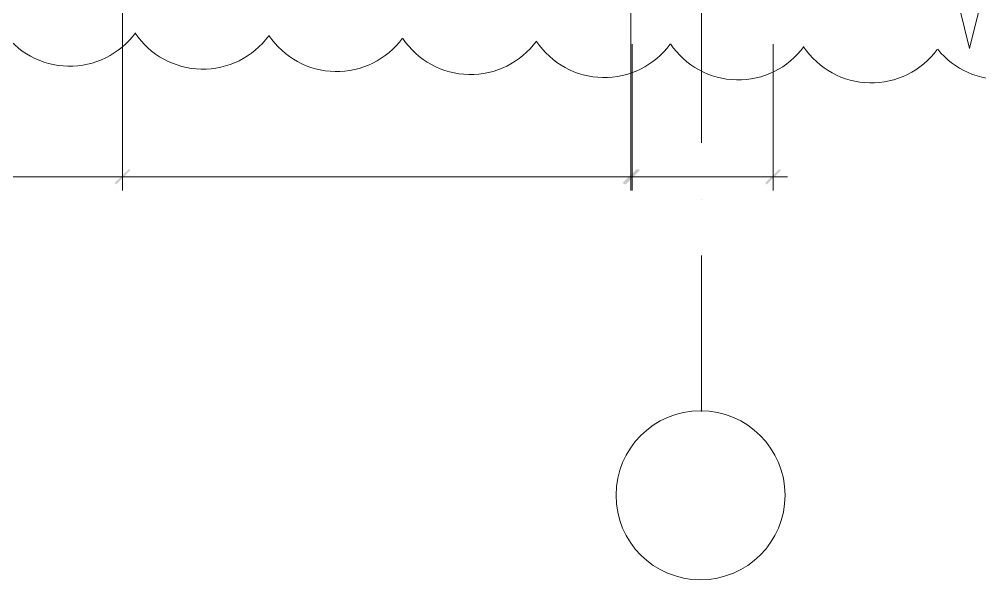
# Model space of a CAD drawing. Header units: millimetres. Extents: x -356862 to 418287, y 0 to 839748.
# Drawn here: x 318482 to 321886, y 772769 to 774756 of the extents above; entities that cross this region are included whole.
import ezdxf

# ---------------------------------------------------------------- set-up
doc = ezdxf.new("R2010")
doc.units = ezdxf.units.MM
doc.layers.add('PDF _Геометрия', color=7, linetype='Continuous', true_color=0xbababa)
doc.layers.add('PDF _Сплошная заливка', color=7, linetype='Continuous', true_color=0xf50000)

msp = doc.modelspace()

# ---------------------------------------------------------------- linework, layer by layer
at = {"layer": 'PDF _Геометрия', "color": 7, "lineweight": 9}
for points in [[(320899.8332, 774318.228), (320899.8332, 775317.4215)], [(320899.8332, 774117.1191), (320899.8332, 774117.1191)], [(320899.8332, 773365.607), (320899.8332, 773918.1272)]]:
    msp.add_lwpolyline(points, dxfattribs=at)
at = {"layer": 'PDF _Геометрия', "color": 7, "lineweight": 18}
for points in [[(318848.5227, 774966.0103), (318848.5227, 774148.8732), (318848.5227, 774921.5546)], [(320650.0348, 774832.6433), (320650.0348, 774148.8732)], [(320654.2687, 774667.5224), (320654.2687, 774148.8732)], [(321153.8655, 774667.5224), (321153.8655, 774148.8732)], [(318899.3292, 774197.5627), (318298.1195, 774197.5627)], [(318797.7163, 774197.5627), (320698.7243, 774197.5627)], [(320603.4622, 774197.5627), (321204.6719, 774197.5627)]]:
    msp.add_lwpolyline(points, dxfattribs=at)
at = {"layer": 'PDF _Геометрия', "color": 7, "lineweight": 5}
msp.add_lwpolyline([(328277.3534, 774796.6554), (328190.559, 774796.6554), (321958.3009, 774796.6554), (321922.313, 774942.724), (321850.3372, 774652.7038), (321814.3493, 774796.6554), (315582.0913, 774796.6554), (315495.2969, 774796.6554)], dxfattribs=at)
at = {"layer": 'PDF _Геометрия', "color": 1, "lineweight": 20}
msp.add_lwpolyline([(321737.496, 774649.3596, 0.520570525), (322202.9526, 774680.1286, 0.5205702), (322645.842, 774847.0168)], format="xyb", dxfattribs=at)
at = {"layer": 'PDF _Геометрия', "color": 7, "lineweight": 20}
msp.add_circle((320896.7073, 773068.4554), 299.5464, dxfattribs=at)
at = {"layer": 'PDF _Геометрия', "color": 1, "lineweight": 20}
for centre in [(318661.1328, 774878.5085), (319133.2283, 774867.9233), (319607.4412, 774859.4556), (320081.6541, 774848.8704), (320555.8665, 774838.2851), (321030.0795, 774829.8174), (321502.1755, 774819.2316)]:
    msp.add_arc(centre, 288.9612, 213.8048832, 323.8054869, dxfattribs=at)
at = {"layer": 'PDF _Сплошная заливка', "color": 7, "transparency": 33554559}
for points in [[(318871.809, 774225.0828), (318825.2364, 774170.0425), (318821.0026, 774176.3933)], [(318821.0026, 774176.3933), (318825.2364, 774170.0425), (318871.809, 774225.0828)], [(318876.0429, 774220.849), (318871.809, 774225.0828), (318825.2364, 774170.0425)], [(318825.2364, 774170.0425), (318871.809, 774225.0828), (318876.0429, 774220.849)], [(320620.3977, 774176.3933), (320626.7485, 774170.0425), (320671.2042, 774225.0828)], [(320675.438, 774225.0828), (320630.9824, 774170.0425), (320626.7485, 774176.3933)], [(320626.7485, 774170.0425), (320671.2042, 774225.0828), (320677.555, 774220.849)], [(320681.7888, 774220.849), (320675.438, 774225.0828), (320630.9824, 774170.0425)], [(321126.3453, 774176.3933), (321130.5792, 774170.0425), (321177.1518, 774225.0828)], [(321130.5792, 774170.0425), (321177.1518, 774225.0828), (321181.3856, 774220.849)]]:
    msp.add_solid(points, dxfattribs=at)

doc.saveas('drawing.dxf')
